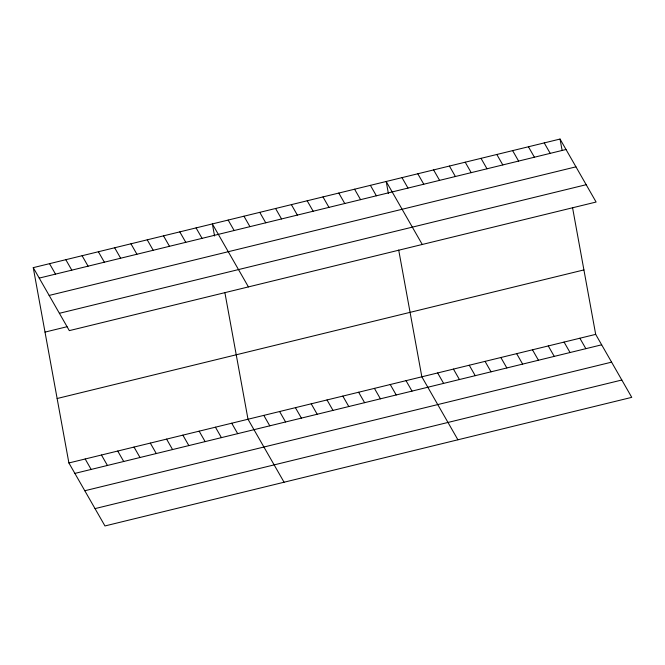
<?xml version="1.0" encoding="UTF-8"?>
<svg xmlns="http://www.w3.org/2000/svg" width="665" height="665" viewBox="0 0 665 665"><rect width="100%" height="100%" fill="white"/><g stroke="black" fill="none" stroke-linecap="round" stroke-linejoin="round"><path stroke-width="1" d="M33.25 267.646L560.038 139.052L596.106 202.035L69.318 330.63L33.25 267.646L68.894 462.965L104.962 525.949L631.75 397.354L595.682 334.37L572.54 207.596M39.235 278.095L566.015 149.5M49.16 295.435L575.948 166.84M59.393 313.298L586.181 184.704M45.012 332.101L67.04 326.723M57.132 398.51L583.92 269.915M68.894 462.965L595.682 334.37M74.871 473.405L601.659 344.811M84.804 490.745L611.592 362.151M95.037 508.609L621.817 380.014M544.236 142.917L550.213 153.357M528.426 146.774L534.411 157.214M512.624 150.631L518.609 161.071M496.821 154.488L502.807 164.928M481.019 158.345L487.004 168.794M579.872 338.227L585.857 348.668M465.217 162.202L471.194 172.651M564.07 342.084L570.055 352.525M449.415 166.059L455.392 176.508M548.268 345.941L554.253 356.382M433.605 169.916L439.59 180.365M532.466 349.798L538.451 360.247M417.803 173.773L423.788 184.222M516.663 353.655L522.64 364.104M402.001 177.63L407.986 188.079M500.853 357.512L506.838 367.961M422.267 244.479L386.199 181.495L388.402 193.573M485.051 361.369L491.036 371.818M370.397 185.352L376.373 195.793M469.249 365.226L475.234 375.675M354.586 189.209L360.571 199.65M453.447 369.083L459.432 379.532M338.784 193.066L344.769 203.507M437.645 372.949L443.621 383.389M322.982 196.923L328.967 207.372M457.911 439.789L421.843 376.806L398.701 250.032M307.18 200.78L313.165 211.229M406.032 380.663L412.017 391.103M291.378 204.637L297.355 215.086M390.23 384.52L396.215 394.96M275.568 208.494L281.553 218.943M374.428 388.377L380.413 398.825M259.766 212.351L265.751 222.8M358.626 392.234L364.611 402.682M243.964 216.208L249.949 226.657M342.824 396.091L348.801 406.539M228.162 220.073L234.147 230.514M327.014 399.948L332.999 410.396M248.427 286.914L212.359 223.93L214.562 236.009M311.212 403.805L317.197 414.253M196.075 227.904L202.06 238.344M295.41 407.662L301.395 418.11M179.791 231.877L185.776 242.326M279.608 411.527L285.593 421.967M163.507 235.851L169.492 246.299M263.806 415.384L269.782 425.824M147.231 239.824L153.208 250.273M284.071 482.225L248.003 419.241L224.861 292.467M130.947 243.797L136.924 254.246M231.719 423.214L237.696 433.663M114.663 247.779L120.648 258.219M215.435 427.188L221.42 437.637M98.378 251.752L104.363 262.193M199.151 431.161L205.136 441.61M82.094 255.726L88.079 266.175M182.867 435.134L188.852 445.583M65.818 259.699L71.795 270.148M166.591 439.116L172.567 449.557M49.534 263.673L55.511 274.121M150.307 443.089L156.283 453.53M134.022 447.063L140.007 457.503M117.738 451.036L123.723 461.485M101.454 455.01L107.439 465.458M85.178 458.983L91.155 469.432M560.038 139.052L562.058 150.132"/></g></svg>
